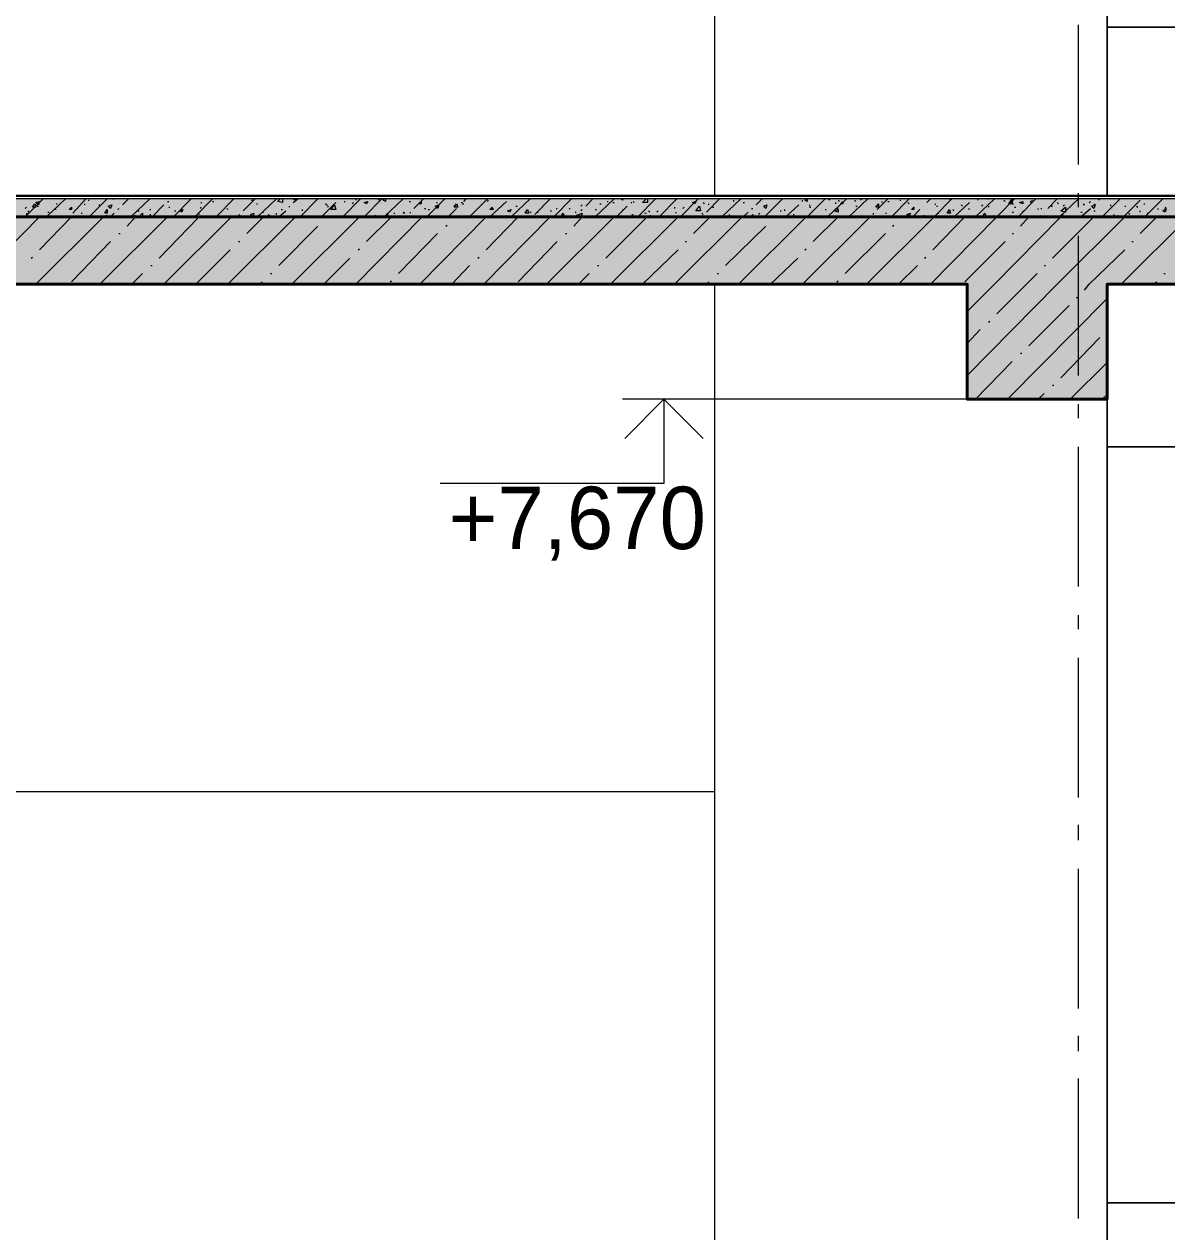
# Model space of a CAD drawing. Header units: millimetres. Extents: x -136833 to 49383, y -8033 to 344618.
# Drawn here: x -99415 to -95332, y 11541 to 15854 of the extents above; entities that cross this region are included whole.
import ezdxf

# ---------------------------------------------------------------- set-up
doc = ezdxf.new("R2010")
doc.units = ezdxf.units.MM
doc.layers.add('PDF _Геометрия', color=7, linetype='Continuous', true_color=0x1d1d1d)
doc.layers.add('PDF _Сплошная заливка', color=7, linetype='Continuous', true_color=0xffffff)
doc.layers.add('PDF _Текст', color=7, linetype='Continuous')

msp = doc.modelspace()

# ---------------------------------------------------------------- hatches: boundary and pattern name
at = {"layer": 'PDF _Сплошная заливка', "transparency": 33554559}
h = msp.add_hatch(color=256, dxfattribs=at)
h.paths.add_polyline_path([(-93497.2, 14924.7), (-93497.2, 15163.3), (-103545.2, 15163.3), (-103545.2, 14924.7)])
h.paths.add_polyline_path([(-5550.9, 14924.7), (-5550.9, 15163.3), (-25450.6, 15163.3), (-25450.6, 14924.7)])
h.paths.add_polyline_path([(-26102.5, 14924.7), (-26102.5, 15163.3), (-26352.2, 15163.3), (-26352.2, 14924.7)])
h.paths.add_polyline_path([(-26398.8, 14924.7), (-26398.8, 15163.3), (-26648.6, 15163.3), (-26648.6, 14924.7)])

# ---------------------------------------------------------------- linework, layer by layer
at = {"layer": 'PDF _Геометрия', "color": 7, "lineweight": 9}
for points in [[(-96947.2, 15242.2), (-96947.2, 19123.9), (-96845.6, 19123.9), (-96045.5, 19123.9)], [(-93696.2, 19123.9), (-93996.7, 19123.9), (-93996.7, 15242.2), (-93996.7, 15843.3), (-95546, 15843.3), (-95546, 15242.2)], [(-95647.6, 15352.2), (-95647.6, 15851.7)], [(-93497.2, 15237.9), (-103296.8, 15237.9)], [(-93497.2, 15229.5), (-103296.8, 15229.5)], [(-95647.6, 15199.8), (-95647.6, 15250.6)], [(-95647.6, 14598.7), (-95647.6, 15098.3)], [(-96947.2, 11043), (-96947.2, 14924.7), (-96845.6, 14924.7), (-96045.5, 14924.7)], [(-93996.7, 14924.7), (-93996.7, 11043), (-93996.7, 11644.1), (-95546, 11644.1), (-95546, 11043)], [(-95546, 14924.7), (-95546, 14344.8), (-93996.7, 14344.8), (-93996.7, 14924.7), (-94208.4, 14924.7)], [(-95893.1, 14514.1), (-96197.9, 14514.1), (-97129.2, 14514.1), (-97129.2, 14213.5), (-97929.2, 14213.5)], [(-96981, 14514.1), (-97277.3, 14514.1)], [(-95647.6, 14446.4), (-95647.6, 14497.2)], [(-95647.6, 13845.3), (-95647.6, 14344.8)], [(-95647.6, 13692.9), (-95647.6, 13743.7)], [(-95647.6, 13091.8), (-95647.6, 13591.3)], [(-95647.6, 12939.4), (-95647.6, 12994.4)], [(-95647.6, 12338.3), (-95647.6, 12837.8)], [(-95647.6, 12185.9), (-95647.6, 12240.9)], [(-95647.6, 11589), (-95647.6, 12088.5)]]:
    msp.add_lwpolyline(points, dxfattribs=at)
for points in [[(-95546, 19123.9), (-95546, 15242.2)], [(-93996.7, 15843.3), (-93996.7, 18544), (-95546, 18544), (-95546, 15843.3)], [(-103296.8, 15166), (-93497.2, 15166), (-93497.2, 15229.5), (-93497.2, 15237.9), (-93497.2, 15242.2), (-103296.8, 15242.2), (-103296.8, 15237.9), (-103296.8, 15229.5)], [(-96947.2, 13112.9), (-96947.2, 14924.7), (-103047, 14924.7), (-103047, 13112.9)], [(-95546, 14924.7), (-95546, 11043)], [(-93996.7, 11644.1), (-93996.7, 14344.8), (-95546, 14344.8), (-95546, 11644.1)]]:
    msp.add_lwpolyline(points, close=True, dxfattribs=at)
at = {"layer": 'PDF _Геометрия', "color": 7, "lineweight": 40}
msp.add_lwpolyline([(-93747, 14924.7), (-93747, 14514.1), (-93497.2, 14514.1), (-93497.2, 14924.7), (-93497.2, 15166), (-103296.8, 15166), (-103296.8, 15843.3), (-103546.5, 15843.3), (-103546.5, 15166), (-103546.5, 14924.7), (-103546.5, 14344.8), (-103296.8, 14344.8), (-103296.8, 14924.7), (-96045.5, 14924.7), (-96045.5, 14514.1), (-95546, 14514.1), (-95546, 14924.7)], close=True, dxfattribs=at)
at = {"layer": 'PDF _Геометрия', "lineweight": 9}
for points in [[(-99410.8, 15166), (-99347.3, 15229.5)], [(-99334.6, 15166), (-99266.9, 15229.5)], [(-99241.5, 15178.7), (-99194.9, 15229.5)], [(-99186.4, 15225.2), (-99182.2, 15225.2)], [(-99182.2, 15166), (-99118.7, 15229.5)], [(-99097.6, 15229.5), (-99093.3, 15229.5)], [(-99063.7, 15208.3), (-99042.5, 15229.5)], [(-99034.1, 15166), (-98966.3, 15229.5)], [(-98881.7, 15166), (-98818.2, 15229.5)], [(-98805.5, 15166), (-98742, 15229.5)], [(-98729.3, 15166), (-98665.8, 15229.5)], [(-98631.9, 15187.1), (-98589.6, 15229.5)], [(-98602.3, 15225.2), (-98598.1, 15225.2)], [(-98581.1, 15166), (-98513.4, 15229.5)], [(-98492.2, 15229.5), (-98492.2, 15216.8), (-98509.2, 15221), (-98500.7, 15229.5)], [(-98479.5, 15229.5), (-98479.5, 15229.5)], [(-98454.1, 15216.8), (-98437.2, 15229.5)], [(-98454.1, 15229.5), (-98445.7, 15225.2), (-98445.7, 15229.5)], [(-98428.7, 15166), (-98365.2, 15229.5)], [(-98289, 15229.5), (-98289, 15229.5)], [(-98276.3, 15166), (-98212.8, 15229.5)], [(-98229.8, 15229.5), (-98229.8, 15225.2)], [(-98225.5, 15229.5), (-98225.5, 15229.5)], [(-98200.1, 15166), (-98136.6, 15229.5)], [(-98149.3, 15225.2), (-98145.1, 15229.5)], [(-98123.9, 15229.5), (-98123.9, 15221), (-98132.4, 15225.2), (-98128.2, 15229.5)], [(-98132.4, 15225.2), (-98128.2, 15225.2)], [(-98115.5, 15166), (-98115.5, 15178.7), (-98128.2, 15166), (-98060.5, 15229.5)], [(-98022.4, 15195.6), (-97988.5, 15229.5)], [(-97975.8, 15166), (-97912.3, 15229.5)], [(-97844.6, 15221), (-97836.1, 15229.5)], [(-97823.4, 15166), (-97759.9, 15229.5)], [(-97759.9, 15221), (-97755.7, 15225.2)], [(-97713.3, 15229.5), (-97713.3, 15229.5)], [(-97696.4, 15229.5), (-97696.4, 15229.5)], [(-97675.2, 15166), (-97607.5, 15229.5)], [(-97590.6, 15174.4), (-97535.6, 15229.5)], [(-97522.9, 15166), (-97459.4, 15229.5)], [(-97408.6, 15204.1), (-97383.2, 15229.5)], [(-97374.7, 15166), (-97307, 15229.5)], [(-97281.6, 15229.5), (-97277.3, 15225.2), (-97273.1, 15229.5)], [(-97243.5, 15225.2), (-97243.5, 15225.2)], [(-97222.3, 15166), (-97158.8, 15229.5)], [(-97188.4, 15229.5), (-97188.4, 15216.8), (-97205.4, 15216.8), (-97192.7, 15229.5)], [(-97146.1, 15166), (-97082.6, 15229.5)], [(-97069.9, 15166), (-97006.4, 15229.5)], [(-96976.8, 15182.9), (-96930.2, 15229.5)], [(-96921.8, 15166), (-96854, 15229.5)], [(-96879.4, 15221), (-96879.4, 15225.2)], [(-96799, 15208.3), (-96777.8, 15229.5)], [(-96769.4, 15166), (-96705.9, 15229.5)], [(-96633.9, 15221), (-96633.9, 15225.2)], [(-96617, 15229.5), (-96617, 15221), (-96625.4, 15225.2), (-96621.2, 15229.5)], [(-96617, 15166), (-96553.5, 15229.5)], [(-96545, 15166), (-96477.3, 15229.5)], [(-96540.8, 15229.5), (-96536.5, 15225.2)], [(-96506.9, 15225.2), (-96502.7, 15221)], [(-96468.8, 15166), (-96401.1, 15229.5)], [(-96447.7, 15225.2), (-96443.4, 15221)], [(-96426.5, 15225.2), (-96422.3, 15229.5)], [(-96405.3, 14924.7), (-96164, 15166), (-96100.5, 15229.5)], [(-96367.2, 15191.4), (-96329.1, 15229.5)], [(-96316.4, 15166), (-96252.9, 15229.5)], [(-96286.8, 15225.2), (-96282.6, 15225.2)], [(-96189.4, 15216.8), (-96176.7, 15229.5)], [(-96109, 15229.5), (-96104.8, 15225.2), (-96104.8, 15229.5)], [(-96015.9, 15166), (-95948.1, 15229.5)], [(-96007.4, 15229.5), (-96007.4, 15225.2)], [(-95973.5, 15229.5), (-95969.3, 15229.5)], [(-95935.5, 15170.2), (-95876.2, 15229.5)], [(-95914.3, 15225.2), (-95910.1, 15221)], [(-95888.9, 15225.2), (-95888.9, 15225.2)], [(-95863.5, 15166), (-95800, 15229.5)], [(-95816.9, 15221), (-95812.7, 15225.2)], [(-95757.7, 15195.6), (-95723.8, 15229.5)], [(-95715.3, 15166), (-95647.6, 15229.5)], [(-95575.6, 15225.2), (-95571.4, 15229.5)], [(-95562.9, 15166), (-95499.4, 15229.5)], [(-95486.7, 15166), (-95427.5, 15225.2)], [(-95410.5, 15166), (-95347.1, 15229.5)], [(-99410.8, 15195.6), (-99406.6, 15199.8)], [(-99402.3, 15187.1), (-99398.1, 15182.9)], [(-99368.5, 15204.1), (-99364.2, 15204.1)], [(-99330.4, 15182.9), (-99326.1, 15182.9)], [(-99305, 15195.6), (-99300.7, 15191.4)], [(-99305, 15182.9), (-99305, 15182.9)], [(-99300.7, 15212.5), (-99296.5, 15212.5)], [(-99237.2, 15195.6), (-99237.2, 15195.6)], [(-99199.1, 15212.5), (-99199.1, 15208.3)], [(-99148.4, 15208.3), (-99144.1, 15208.3)], [(-99080.6, 15191.4), (-99076.4, 15195.6)], [(-99055.2, 15221), (-99055.2, 15221)], [(-99008.7, 15187.1), (-99004.4, 15187.1)], [(-98966.3, 15191.4), (-98962.1, 15191.4)], [(-98957.9, 15166), (-98915.5, 15208.3)], [(-98902.8, 15221), (-98898.6, 15221)], [(-98898.6, 15199.8), (-98894.4, 15199.8)], [(-98877.4, 15187.1), (-98873.2, 15187.1)], [(-98784.3, 15216.8), (-98780.1, 15216.8)], [(-98784.3, 15195.6), (-98784.3, 15199.8)], [(-98742, 15221), (-98737.7, 15221)], [(-98691.2, 15212.5), (-98691.2, 15212.5)], [(-98691.2, 15195.6), (-98686.9, 15191.4)], [(-98585.4, 15212.5), (-98581.1, 15212.5)], [(-98564.2, 15182.9), (-98560, 15182.9)], [(-98504.9, 15166), (-98479.5, 15187.1)], [(-98496.5, 15191.4), (-98492.2, 15191.4)], [(-98466.8, 15199.8), (-98466.8, 15204.1)], [(-98437.2, 15191.4), (-98437.2, 15191.4)], [(-98420.3, 15187.1), (-98420.3, 15191.4)], [(-98382.2, 15204.1), (-98382.2, 15204.1)], [(-98352.5, 15166), (-98301.7, 15216.8)], [(-98339.8, 15212.5), (-98335.6, 15212.5)], [(-98335.6, 15208.3), (-98331.4, 15208.3)], [(-98331.4, 15199.8), (-98327.1, 15204.1)], [(-98272.1, 15221), (-98267.9, 15221)], [(-98242.5, 15212.5), (-98238.2, 15216.8)], [(-98060.5, 15178.7), (-98056.2, 15182.9)], [(-98060.5, 15182.9), (-98056.2, 15178.7)], [(-98039.3, 15221), (-98035.1, 15221)], [(-98035.1, 15178.7), (-98035.1, 15182.9)], [(-97984.3, 15195.6), (-97980, 15195.6)], [(-97971.6, 15191.4), (-97967.3, 15191.4)], [(-97954.6, 15199.8), (-97954.6, 15199.8)], [(-97941.9, 15216.8), (-97937.7, 15216.8)], [(-97937.7, 15199.8), (-97933.5, 15199.8)], [(-97899.6, 15166), (-97870, 15195.6)], [(-97878.4, 15204.1), (-97874.2, 15208.3)], [(-97870, 15208.3), (-97865.7, 15208.3)], [(-97857.3, 15208.3), (-97857.3, 15208.3)], [(-97853, 15216.8), (-97848.8, 15216.8)], [(-97848.8, 15212.5), (-97844.6, 15212.5)], [(-97785.3, 15216.8), (-97785.3, 15216.8)], [(-97751.4, 15166), (-97692.2, 15221)], [(-97751.4, 15208.3), (-97751.4, 15208.3)], [(-97658.3, 15204.1), (-97654.1, 15204.1)], [(-97607.5, 15182.9), (-97603.3, 15182.9)], [(-97582.1, 15182.9), (-97577.9, 15182.9)], [(-97560.9, 15199.8), (-97560.9, 15199.8)], [(-97535.6, 15187.1), (-97531.3, 15187.1)], [(-97514.4, 15195.6), (-97510.2, 15195.6)], [(-97467.8, 15195.6), (-97467.8, 15195.6)], [(-97467.8, 15195.6), (-97463.6, 15195.6)], [(-97446.7, 15182.9), (-97442.4, 15182.9)], [(-97425.5, 15204.1), (-97421.3, 15208.3)], [(-97425.5, 15187.1), (-97421.3, 15191.4)], [(-97374.7, 15191.4), (-97370.5, 15191.4)], [(-97357.8, 15212.5), (-97353.5, 15212.5)], [(-97340.8, 15199.8), (-97340.8, 15199.8)], [(-97332.4, 15221), (-97328.1, 15221)], [(-97311.2, 15216.8), (-97307, 15216.8)], [(-97298.5, 15166), (-97260.4, 15204.1)], [(-97277.3, 15191.4), (-97277.3, 15187.1)], [(-97247.7, 15216.8), (-97243.5, 15216.8)], [(-97239.2, 15221), (-97235, 15216.8)], [(-97184.2, 15187.1), (-97180, 15182.9)], [(-97154.6, 15182.9), (-97150.3, 15187.1)], [(-97091.1, 15199.8), (-97091.1, 15195.6)], [(-97086.8, 15182.9), (-97086.8, 15178.7)], [(-97065.7, 15187.1), (-97065.7, 15187.1)], [(-97061.4, 15195.6), (-97057.2, 15199.8)], [(-96989.5, 15216.8), (-96985.3, 15212.5)], [(-96968.3, 15208.3), (-96968.3, 15212.5)], [(-96955.6, 15199.8), (-96951.4, 15199.8)], [(-96909.1, 15208.3), (-96909.1, 15208.3)], [(-96845.6, 15216.8), (-96841.3, 15216.8)], [(-96845.6, 15166), (-96828.6, 15182.9)], [(-96815.9, 15195.6), (-96811.7, 15195.6)], [(-96714.3, 15187.1), (-96710.1, 15187.1)], [(-96697.4, 15187.1), (-96697.4, 15191.4)], [(-96693.2, 15166), (-96646.6, 15208.3)], [(-96608.5, 15208.3), (-96608.5, 15204.1)], [(-96608.5, 15199.8), (-96604.3, 15199.8)], [(-96553.5, 15191.4), (-96549.2, 15191.4)], [(-96515.4, 15212.5), (-96515.4, 15216.8)], [(-96511.1, 15195.6), (-96506.9, 15195.6)], [(-96443.4, 15204.1), (-96439.2, 15204.1)], [(-96350.3, 15221), (-96350.3, 15216.8)], [(-96329.1, 15221), (-96324.9, 15221)], [(-96257.2, 15216.8), (-96252.9, 15212.5)], [(-96244.5, 15191.4), (-96244.5, 15191.4)], [(-96240.2, 15166), (-96214.8, 15191.4)], [(-96202.1, 15204.1), (-96202.1, 15204.1)], [(-96159.8, 15212.5), (-96159.8, 15208.3)], [(-96155.6, 15204.1), (-96151.3, 15204.1)], [(-96109, 15182.9), (-96104.8, 15182.9)], [(-96096.3, 15191.4), (-96096.3, 15187.1)], [(-96092.1, 15166), (-96037, 15216.8)], [(-96066.7, 15208.3), (-96062.4, 15204.1)], [(-96062.4, 15216.8), (-96062.4, 15216.8)], [(-96041.3, 15191.4), (-96037, 15195.6)], [(-95994.7, 15208.3), (-95990.5, 15204.1)], [(-95969.3, 15204.1), (-95969.3, 15199.8)], [(-95927, 15208.3), (-95927, 15208.3)], [(-95884.7, 15212.5), (-95880.4, 15212.5)], [(-95884.7, 15182.9), (-95880.4, 15182.9)], [(-95876.2, 15199.8), (-95872, 15199.8)], [(-95846.6, 15187.1), (-95846.6, 15182.9)], [(-95821.2, 15221), (-95816.9, 15216.8)], [(-95791.5, 15191.4), (-95791.5, 15195.6)], [(-95783.1, 15195.6), (-95778.8, 15195.6)], [(-95770.4, 15182.9), (-95770.4, 15182.9)], [(-95745, 15204.1), (-95740.7, 15204.1)], [(-95723.8, 15216.8), (-95719.6, 15212.5)], [(-95702.6, 15204.1), (-95698.4, 15208.3)], [(-95685.7, 15191.4), (-95685.7, 15191.4)], [(-95639.1, 15221), (-95639.1, 15221)], [(-95639.1, 15166), (-95605.3, 15195.6)], [(-95639.1, 15182.9), (-95634.9, 15182.9)], [(-95630.7, 15212.5), (-95626.4, 15208.3)], [(-95609.5, 15216.8), (-95605.3, 15221)], [(-95592.6, 15208.3), (-95588.3, 15212.5)], [(-95592.6, 15187.1), (-95588.3, 15187.1)], [(-95533.3, 15208.3), (-95533.3, 15204.1)], [(-95524.8, 15195.6), (-95524.8, 15195.6)], [(-95495.2, 15182.9), (-95495.2, 15182.9)], [(-95482.5, 15204.1), (-95478.3, 15204.1)], [(-95440.2, 15204.1), (-95435.9, 15199.8)], [(-95427.5, 15182.9), (-95427.5, 15187.1)], [(-95414.8, 15212.5), (-95410.5, 15212.5)], [(-95364, 15195.6), (-95364, 15191.4)], [(-95342.8, 15199.8), (-95342.8, 15199.8)], [(-95338.6, 15195.6), (-95334.4, 15199.8)], [(-99597.1, 14924.7), (-99360, 15166)], [(-99406.6, 15178.7), (-99406.6, 15174.4)], [(-99372.7, 14924.7), (-99131.4, 15166)], [(-99360, 15047.5), (-99245.7, 15166)], [(-99258.4, 15166), (-99254.2, 15166)], [(-99211.8, 15178.7), (-99207.6, 15178.7)], [(-99144.1, 14924.7), (-98902.8, 15166)], [(-99123, 15170.2), (-99118.7, 15170.2)], [(-99114.5, 15174.4), (-99114.5, 15174.4)], [(-99106, 15166), (-99093.3, 15178.7)], [(-99046.8, 15132.1), (-99017.1, 15166)], [(-99021.4, 15170.2), (-99017.1, 15170.2)], [(-98966.3, 15174.4), (-98962.1, 15174.4)], [(-98932.5, 15017.8), (-98792.8, 15161.7)], [(-98928.2, 15166), (-98924, 15166)], [(-98915.5, 14924.7), (-98674.2, 15166)], [(-98869, 15166), (-98864.7, 15166)], [(-98864.7, 15166), (-98864.7, 15166)], [(-98792.8, 15178.7), (-98788.5, 15174.4)], [(-98686.9, 14924.7), (-98445.7, 15166)], [(-98648.8, 15170.2), (-98644.6, 15174.4)], [(-98619.2, 15106.7), (-98560, 15166)], [(-98606.5, 15174.4), (-98606.5, 15174.4)], [(-98602.3, 15166), (-98602.3, 15166)], [(-98543, 15174.4), (-98538.8, 15170.2)], [(-98513.4, 15174.4), (-98513.4, 15178.7)], [(-98458.4, 14924.7), (-98217.1, 15166)], [(-98335.6, 15161.7), (-98331.4, 15166)], [(-98229.8, 14924.7), (-97992.7, 15166)], [(-98204.4, 15166), (-98204.4, 15166)], [(-98191.7, 15077.1), (-98102.8, 15166)], [(-98162, 15170.2), (-98157.8, 15170.2)], [(-98162, 15166), (-98162, 15166)], [(-98149.3, 15166), (-98149.3, 15170.2)], [(-98094.3, 15178.7), (-98090.1, 15178.7)], [(-98052, 15166), (-98047.8, 15166)], [(-98001.2, 14924.7), (-97764.1, 15166)], [(-97878.4, 15161.7), (-97878.4, 15166)], [(-97772.6, 14924.7), (-97535.6, 15166)], [(-97764.1, 15047.5), (-97649.8, 15166)], [(-97696.4, 15170.2), (-97696.4, 15170.2)], [(-97692.2, 15166), (-97687.9, 15170.2)], [(-97548.3, 14924.7), (-97307, 15166)], [(-97548.3, 15166), (-97548.3, 15166)], [(-97450.9, 15132.1), (-97421.3, 15166)], [(-97446.7, 15166), (-97438.2, 15174.4)], [(-97362, 15166), (-97357.8, 15166)], [(-97357.8, 15166), (-97357.8, 15166)], [(-97336.6, 15017.8), (-97192.7, 15161.7)], [(-97319.7, 14924.7), (-97078.4, 15166)], [(-97243.5, 15174.4), (-97239.2, 15174.4)], [(-97196.9, 15178.7), (-97192.7, 15178.7)], [(-97180, 15170.2), (-97175.7, 15170.2)], [(-97167.3, 15166), (-97167.3, 15166)], [(-97167.3, 15166), (-97167.3, 15166)], [(-97133.4, 15178.7), (-97133.4, 15178.7)], [(-97091.1, 14924.7), (-96849.8, 15166)], [(-97023.3, 15106.7), (-96964.1, 15166)], [(-96993.7, 15178.7), (-96989.5, 15174.4)], [(-96993.7, 15166), (-96989.5, 15170.2)], [(-96896.4, 15174.4), (-96896.4, 15170.2)], [(-96879.4, 15166), (-96879.4, 15166)], [(-96862.5, 14924.7), (-96621.2, 15166)], [(-96820.2, 15166), (-96811.7, 15174.4), (-96811.7, 15166)], [(-96815.9, 15170.2), (-96815.9, 15170.2)], [(-96803.2, 15170.2), (-96799, 15166)], [(-96790.5, 15174.4), (-96786.3, 15178.7)], [(-96739.7, 15161.7), (-96735.5, 15166), (-96731.3, 15166)], [(-96710.1, 15166), (-96705.9, 15166)], [(-96667.8, 15174.4), (-96663.5, 15174.4)], [(-96633.9, 14924.7), (-96392.6, 15166)], [(-96595.8, 15077.1), (-96506.9, 15166)], [(-96426.5, 15166), (-96426.5, 15170.2)], [(-96379.9, 15174.4), (-96379.9, 15178.7)], [(-96337.6, 15178.7), (-96333.4, 15178.7)], [(-96282.6, 15161.7), (-96278.3, 15166)], [(-96261.4, 15166), (-96261.4, 15166)], [(-96202.1, 15170.2), (-96197.9, 15170.2)], [(-96176.7, 14924.7), (-95939.7, 15166)], [(-96168.3, 15047.5), (-96054, 15166)], [(-96151.3, 15178.7), (-96147.1, 15178.7)], [(-96045.5, 14827.3), (-95948.1, 14924.7), (-95711.1, 15166)], [(-96045.5, 14598.7), (-95723.8, 14924.7), (-95482.5, 15166)], [(-95994.7, 15166), (-95994.7, 15166)], [(-95994.7, 15166), (-95994.7, 15166)], [(-95973.5, 15170.2), (-95973.5, 15170.2)], [(-95952.4, 15170.2), (-95948.1, 15166)], [(-95855, 15132.1), (-95825.4, 15166)], [(-95855, 15166), (-95855, 15166)], [(-95855, 15166), (-95855, 15166)], [(-95787.3, 15166), (-95783.1, 15170.2)], [(-95749.2, 15166), (-95749.2, 15166)], [(-95740.7, 15017.8), (-95596.8, 15161.7)], [(-95706.9, 15174.4), (-95702.6, 15174.4)], [(-95520.6, 15170.2), (-95520.6, 15174.4)], [(-95512.1, 15166), (-95507.9, 15170.2), (-95503.7, 15166)], [(-95495.2, 14924.7), (-95253.9, 15166)], [(-95469.8, 15178.7), (-95465.6, 15174.4)], [(-95427.5, 15106.7), (-95368.2, 15166)], [(-95402.1, 15178.7), (-95397.9, 15178.7)], [(-95334.4, 15166), (-95334.4, 15166)], [(-99076.4, 15106.7), (-99072.2, 15106.7)], [(-98504.9, 14992.4), (-98365.2, 15132.1)], [(-98077.4, 14962.8), (-97937.7, 15106.7)], [(-97908.1, 15132.1), (-97903.8, 15136.3)], [(-97480.5, 15106.7), (-97476.3, 15106.7)], [(-96909.1, 14992.4), (-96765.1, 15132.1)], [(-96481.5, 14962.8), (-96337.6, 15106.7)], [(-96312.2, 15132.1), (-96308, 15136.3)], [(-95884.7, 15106.7), (-95880.4, 15106.7)], [(-99245.7, 14933.2), (-99106, 15077.1)], [(-98648.8, 15077.1), (-98644.6, 15077.1)], [(-97649.8, 14933.2), (-97510.2, 15077.1)], [(-97053, 15077.1), (-97048.7, 15077.1)], [(-96054, 14933.2), (-95910.1, 15077.1)], [(-95457.1, 15077.1), (-95452.9, 15077.1)], [(-99389.6, 15017.8), (-99385.4, 15022.1)], [(-98801.2, 14924.7), (-98678.5, 15047.5)], [(-98344.1, 14924.7), (-98250.9, 15017.8)], [(-98221.3, 15047.5), (-98217.1, 15051.7)], [(-97793.8, 15017.8), (-97789.5, 15022.1)], [(-97205.4, 14924.7), (-97078.4, 15047.5)], [(-96748.2, 14924.7), (-96650.8, 15017.8)], [(-96625.4, 15047.5), (-96621.2, 15051.7)], [(-96197.9, 15017.8), (-96193.7, 15022.1)], [(-95626.4, 14903.5), (-95609.5, 14924.7), (-95482.5, 15047.5)], [(-98962.1, 14992.4), (-98957.9, 14992.4)], [(-97886.9, 14924.7), (-97823.4, 14992.4)], [(-97366.2, 14992.4), (-97362, 14992.4)], [(-96291, 14924.7), (-96223.3, 14992.4)], [(-95770.4, 14992.4), (-95766.1, 14992.4)], [(-99029.8, 14924.7), (-98991.7, 14962.8)], [(-98572.7, 14924.7), (-98564.2, 14933.2)], [(-98534.6, 14962.8), (-98530.3, 14962.8)], [(-98107, 14933.2), (-98102.8, 14937.4)], [(-97434, 14924.7), (-97395.9, 14962.8)], [(-96976.8, 14924.7), (-96968.3, 14933.2)], [(-96938.7, 14962.8), (-96934.5, 14962.8)], [(-96511.1, 14933.2), (-96506.9, 14937.4)], [(-95939.7, 14818.9), (-95833.9, 14924.7), (-95795.8, 14962.8)], [(-95380.9, 14924.7), (-95368.2, 14933.2)], [(-95342.8, 14962.8), (-95338.6, 14962.8)], [(-95901.6, 14514.1), (-95546, 14873.9)], [(-95825.4, 14704.6), (-95681.5, 14848.5)], [(-95656.1, 14878.1), (-95651.8, 14878.1)], [(-96045.5, 14713), (-95998.9, 14763.8)], [(-95969.3, 14789.2), (-95965.1, 14793.5)], [(-95711.1, 14590.3), (-95571.4, 14734.2)], [(-95855, 14679.2), (-95850.8, 14679.2)], [(-96015.9, 14514.1), (-95884.7, 14649.5)], [(-95677.2, 14514.1), (-95546, 14645.3)], [(-95791.5, 14514.1), (-95770.4, 14535.3)], [(-95740.7, 14564.9), (-95736.5, 14564.9)], [(-95562.9, 14514.1), (-95546, 14531)]]:
    msp.add_lwpolyline(points, dxfattribs=at)
for points in [[(-95884.7, 15212.5), (-95897.4, 15212.5), (-95884.7, 15229.5)], [(-99376.9, 15212.5), (-99372.7, 15199.8), (-99385.4, 15199.8)], [(-99360, 15221), (-99364.2, 15208.3), (-99372.7, 15216.8)], [(-99245.7, 15199.8), (-99245.7, 15191.4), (-99254.2, 15191.4)], [(-99118.7, 15191.4), (-99118.7, 15178.7), (-99127.2, 15178.7)], [(-99101.8, 15208.3), (-99106, 15195.6), (-99114.5, 15204.1)], [(-98847.8, 15191.4), (-98852, 15182.9), (-98860.5, 15187.1)], [(-98301.7, 15191.4), (-98318.7, 15191.4), (-98306, 15208.3)], [(-98187.4, 15221), (-98191.7, 15212.5), (-98200.1, 15216.8)], [(-97997, 15221), (-97997, 15212.5), (-98005.4, 15212.5)], [(-97933.5, 15208.3), (-97937.7, 15195.6), (-97946.2, 15204.1)], [(-97870, 15212.5), (-97865.7, 15199.8), (-97878.4, 15199.8)], [(-97743, 15199.8), (-97738.7, 15191.4), (-97751.4, 15191.4)], [(-97675.2, 15191.4), (-97679.5, 15182.9), (-97687.9, 15187.1)], [(-97616, 15191.4), (-97611.7, 15178.7), (-97624.4, 15178.7)], [(-97014.9, 15221), (-97019.1, 15212.5), (-97027.6, 15216.8)], [(-96998, 15187.1), (-97014.9, 15187.1), (-97002.2, 15204.1)], [(-96760.9, 15208.3), (-96765.1, 15195.6), (-96773.6, 15204.1)], [(-96506.9, 15191.4), (-96506.9, 15182.9), (-96519.6, 15187.1)], [(-96490, 15221), (-96490, 15212.5), (-96498.4, 15212.5)], [(-96363, 15212.5), (-96363, 15199.8), (-96371.5, 15199.8)], [(-96236, 15199.8), (-96236, 15191.4), (-96244.5, 15191.4)], [(-96109, 15191.4), (-96104.8, 15178.7), (-96117.5, 15178.7)], [(-95846.6, 15221), (-95846.6, 15212.5), (-95859.3, 15216.8)], [(-95694.2, 15182.9), (-95711.1, 15187.1), (-95694.2, 15199.8)], [(-95588.3, 15208.3), (-95592.6, 15195.6), (-95601, 15204.1)], [(-95334.4, 15195.6), (-95338.6, 15182.9), (-95347.1, 15187.1)], [(-98991.7, 15178.7), (-98991.7, 15166), (-99000.2, 15170.2)], [(-98593.8, 15178.7), (-98598.1, 15166), (-98606.5, 15174.4)], [(-97489, 15178.7), (-97484.8, 15166), (-97497.5, 15166)], [(-97421.3, 15178.7), (-97425.5, 15166), (-97434, 15174.4)], [(-96248.7, 15178.7), (-96252.9, 15170.2), (-96261.4, 15174.4)], [(-95982, 15178.7), (-95977.8, 15166), (-95990.5, 15166)]]:
    msp.add_lwpolyline(points, close=True, dxfattribs=at)
at = {"layer": 'PDF _Геометрия', "color": 7, "lineweight": 18}
msp.add_lwpolyline([(-97268.9, 14374.4), (-97129.2, 14514.1), (-96989.5, 14374.4)], dxfattribs=at)
at = {"layer": 'PDF _Сплошная заливка', "lineweight": 5, "transparency": 33554559}
for points in [[(-103296.8, 15229.5), (-103296.8, 15166), (-93497.2, 15229.5), (-93497.2, 15166)], [(-96045.5, 14924.7), (-96045.5, 14514.1), (-95546, 14924.7), (-95546, 14514.1)]]:
    msp.add_solid(points, dxfattribs=at)

# ---------------------------------------------------------------- texts
at = {"layer": 'PDF _Текст', "insert": (-97898.2, 14069.9), "char_height": 222.7, "attachment_point": 4, "style": ''}
msp.add_mtext('+7,670', dxfattribs=at)

doc.saveas('drawing.dxf')
